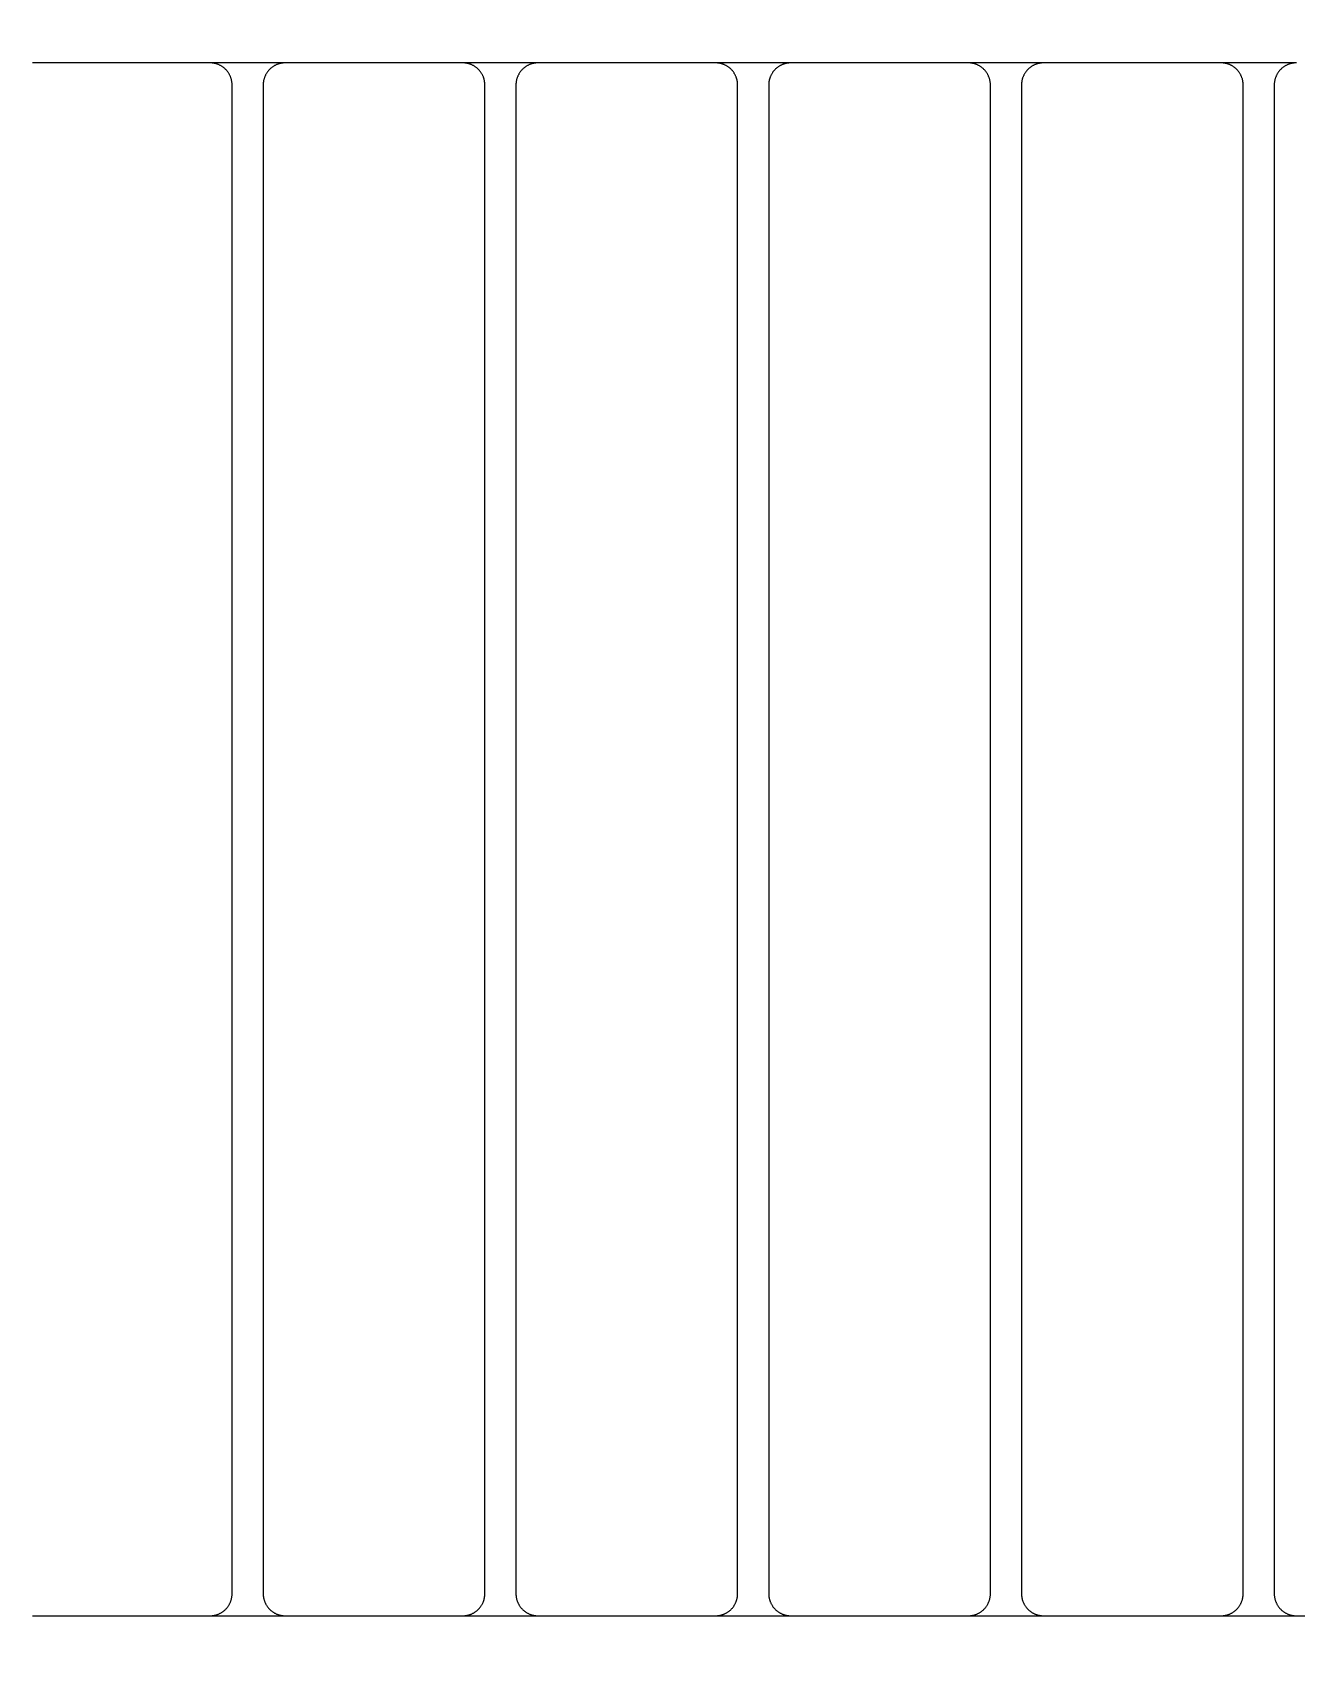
# Model space of a CAD drawing. Header units: millimetres. Extents: x -58335 to 291665, y -66693 to 213307.
# Drawn here: x 157054.6 to 157339.6, y -15512.3 to -15145 of the extents above; entities that cross this region are included whole.
import ezdxf

# ---------------------------------------------------------------- set-up
doc = ezdxf.new("R2010")
doc.units = ezdxf.units.MM
doc.header["$LTSCALE"] = 1000
for name, color, linetype in [('X-SITE$0$-MY-녹지', 254, 'Continuous'), ('X-SITE$0$-MY-시설선', 254, 'Continuous'), ('X-SITE$0$-MY-시설선 wood', 254, 'Continuous')]:
    doc.layers.add(name, color=color, linetype=linetype)
pattern_1 = [(0, (-29382.5, 14650.24), (317.5, 317.5), [158.75, -476.25]), (90, (-29303.13, 14570.87), (-317.5, 317.5), [158.75, -476.25])]

# ---------------------------------------------------------------- blocks, each defined once
blk = doc.blocks.new('X-SITE$0$GPSP-100')
at = {"layer": 'X-SITE$0$-MY-시설선'}
for points in [[(-1299.22, 0), (-1315.78, 0)], [(-1242.22, 0), (-1258.78, 0)], [(-1185.22, 0), (-1201.78, 0)], [(-1128.22, 0), (-1144.78, 0)], [(-1071.22, 0), (-1087.78, 0)], [(-1315.78, -350), (-1299.22, -350)], [(-1258.78, -350), (-1242.22, -350)], [(-1201.78, -350), (-1185.22, -350)], [(-1144.78, -350), (-1128.22, -350)], [(-1087.78, -350), (-1071.22, -350)]]:
    blk.add_lwpolyline(points, dxfattribs=at)
at = {"layer": 'X-SITE$0$-MY-시설선 wood'}
for points in [[(-1316, 0), (-1356, 0)], [(-1311, -5), (-1311, -4.89), (-1311, -4.78), (-1311.01, -4.66), (-1311.02, -4.55), (-1311.03, -4.44), (-1311.05, -4.32), (-1311.06, -4.21), (-1311.08, -4.09), (-1311.11, -3.97), (-1311.13, -3.86), (-1311.16, -3.74), (-1311.19, -3.62), (-1311.23, -3.51), (-1311.27, -3.39), (-1311.31, -3.28), (-1311.35, -3.16), (-1311.4, -3.04), (-1311.45, -2.93), (-1311.5, -2.82), (-1311.56, -2.7), (-1311.62, -2.59), (-1311.68, -2.48), (-1311.75, -2.37), (-1311.82, -2.26), (-1311.89, -2.16), (-1311.96, -2.05), (-1312.04, -1.95), (-1312.12, -1.85), (-1312.2, -1.75), (-1312.29, -1.65), (-1312.37, -1.56), (-1312.46, -1.46), (-1312.56, -1.37), (-1312.65, -1.29), (-1312.75, -1.2), (-1312.85, -1.12), (-1312.95, -1.04), (-1313.05, -0.96), (-1313.16, -0.89), (-1313.26, -0.82), (-1313.37, -0.75), (-1313.48, -0.68), (-1313.59, -0.62), (-1313.7, -0.56), (-1313.82, -0.5), (-1313.93, -0.45), (-1314.04, -0.4), (-1314.16, -0.35), (-1314.28, -0.31), (-1314.39, -0.27), (-1314.51, -0.23), (-1314.62, -0.19), (-1314.74, -0.16), (-1314.86, -0.13), (-1314.97, -0.11), (-1315.09, -0.08), (-1315.21, -0.06), (-1315.32, -0.05), (-1315.44, -0.03), (-1315.55, -0.02), (-1315.66, -0.01), (-1315.78, 0), (-1315.89, 0), (-1316, 0)], [(-1299, 0), (-1299.11, 0), (-1299.22, 0), (-1299.34, -0.01), (-1299.45, -0.02), (-1299.56, -0.03), (-1299.68, -0.05), (-1299.79, -0.06), (-1299.91, -0.08), (-1300.03, -0.11), (-1300.14, -0.13), (-1300.26, -0.16), (-1300.38, -0.19), (-1300.49, -0.23), (-1300.61, -0.27), (-1300.72, -0.31), (-1300.84, -0.35), (-1300.96, -0.4), (-1301.07, -0.45), (-1301.18, -0.5), (-1301.3, -0.56), (-1301.41, -0.62), (-1301.52, -0.68), (-1301.63, -0.75), (-1301.74, -0.82), (-1301.84, -0.89), (-1301.95, -0.96), (-1302.05, -1.04), (-1302.15, -1.12), (-1302.25, -1.2), (-1302.35, -1.29), (-1302.44, -1.37), (-1302.54, -1.46), (-1302.63, -1.56), (-1302.71, -1.65), (-1302.8, -1.75), (-1302.88, -1.85), (-1302.96, -1.95), (-1303.04, -2.05), (-1303.11, -2.16), (-1303.18, -2.26), (-1303.25, -2.37), (-1303.32, -2.48), (-1303.38, -2.59), (-1303.44, -2.7), (-1303.5, -2.82), (-1303.55, -2.93), (-1303.6, -3.04), (-1303.65, -3.16), (-1303.69, -3.28), (-1303.73, -3.39), (-1303.77, -3.51), (-1303.81, -3.62), (-1303.84, -3.74), (-1303.87, -3.86), (-1303.89, -3.97), (-1303.92, -4.09), (-1303.94, -4.21), (-1303.95, -4.32), (-1303.97, -4.44), (-1303.98, -4.55), (-1303.99, -4.66), (-1304, -4.78), (-1304, -4.89), (-1304, -5)], [(-1259, 0), (-1299, 0)], [(-1254, -5), (-1254, -4.89), (-1254, -4.78), (-1254.01, -4.66), (-1254.02, -4.55), (-1254.03, -4.44), (-1254.05, -4.32), (-1254.06, -4.21), (-1254.08, -4.09), (-1254.11, -3.97), (-1254.13, -3.86), (-1254.16, -3.74), (-1254.19, -3.62), (-1254.23, -3.51), (-1254.27, -3.39), (-1254.31, -3.28), (-1254.35, -3.16), (-1254.4, -3.04), (-1254.45, -2.93), (-1254.5, -2.82), (-1254.56, -2.7), (-1254.62, -2.59), (-1254.68, -2.48), (-1254.75, -2.37), (-1254.82, -2.26), (-1254.89, -2.16), (-1254.96, -2.05), (-1255.04, -1.95), (-1255.12, -1.85), (-1255.2, -1.75), (-1255.29, -1.65), (-1255.37, -1.56), (-1255.46, -1.46), (-1255.56, -1.37), (-1255.65, -1.29), (-1255.75, -1.2), (-1255.85, -1.12), (-1255.95, -1.04), (-1256.05, -0.96), (-1256.16, -0.89), (-1256.26, -0.82), (-1256.37, -0.75), (-1256.48, -0.68), (-1256.59, -0.62), (-1256.7, -0.56), (-1256.82, -0.5), (-1256.93, -0.45), (-1257.04, -0.4), (-1257.16, -0.35), (-1257.28, -0.31), (-1257.39, -0.27), (-1257.51, -0.23), (-1257.62, -0.19), (-1257.74, -0.16), (-1257.86, -0.13), (-1257.97, -0.11), (-1258.09, -0.08), (-1258.21, -0.06), (-1258.32, -0.05), (-1258.44, -0.03), (-1258.55, -0.02), (-1258.66, -0.01), (-1258.78, 0), (-1258.89, 0), (-1259, 0)], [(-1242, 0), (-1242.11, 0), (-1242.22, 0), (-1242.34, -0.01), (-1242.45, -0.02), (-1242.56, -0.03), (-1242.68, -0.05), (-1242.79, -0.06), (-1242.91, -0.08), (-1243.03, -0.11), (-1243.14, -0.13), (-1243.26, -0.16), (-1243.38, -0.19), (-1243.49, -0.23), (-1243.61, -0.27), (-1243.72, -0.31), (-1243.84, -0.35), (-1243.96, -0.4), (-1244.07, -0.45), (-1244.18, -0.5), (-1244.3, -0.56), (-1244.41, -0.62), (-1244.52, -0.68), (-1244.63, -0.75), (-1244.74, -0.82), (-1244.84, -0.89), (-1244.95, -0.96), (-1245.05, -1.04), (-1245.15, -1.12), (-1245.25, -1.2), (-1245.35, -1.29), (-1245.44, -1.37), (-1245.54, -1.46), (-1245.63, -1.56), (-1245.71, -1.65), (-1245.8, -1.75), (-1245.88, -1.85), (-1245.96, -1.95), (-1246.04, -2.05), (-1246.11, -2.16), (-1246.18, -2.26), (-1246.25, -2.37), (-1246.32, -2.48), (-1246.38, -2.59), (-1246.44, -2.7), (-1246.5, -2.82), (-1246.55, -2.93), (-1246.6, -3.04), (-1246.65, -3.16), (-1246.69, -3.28), (-1246.73, -3.39), (-1246.77, -3.51), (-1246.81, -3.62), (-1246.84, -3.74), (-1246.87, -3.86), (-1246.89, -3.97), (-1246.92, -4.09), (-1246.94, -4.21), (-1246.95, -4.32), (-1246.97, -4.44), (-1246.98, -4.55), (-1246.99, -4.66), (-1247, -4.78), (-1247, -4.89), (-1247, -5)], [(-1202, 0), (-1242, 0)], [(-1197, -5), (-1197, -4.89), (-1197, -4.78), (-1197.01, -4.66), (-1197.02, -4.55), (-1197.03, -4.44), (-1197.05, -4.32), (-1197.06, -4.21), (-1197.08, -4.09), (-1197.11, -3.97), (-1197.13, -3.86), (-1197.16, -3.74), (-1197.19, -3.62), (-1197.23, -3.51), (-1197.27, -3.39), (-1197.31, -3.28), (-1197.35, -3.16), (-1197.4, -3.04), (-1197.45, -2.93), (-1197.5, -2.82), (-1197.56, -2.7), (-1197.62, -2.59), (-1197.68, -2.48), (-1197.75, -2.37), (-1197.82, -2.26), (-1197.89, -2.16), (-1197.96, -2.05), (-1198.04, -1.95), (-1198.12, -1.85), (-1198.2, -1.75), (-1198.29, -1.65), (-1198.37, -1.56), (-1198.46, -1.46), (-1198.56, -1.37), (-1198.65, -1.29), (-1198.75, -1.2), (-1198.85, -1.12), (-1198.95, -1.04), (-1199.05, -0.96), (-1199.16, -0.89), (-1199.26, -0.82), (-1199.37, -0.75), (-1199.48, -0.68), (-1199.59, -0.62), (-1199.7, -0.56), (-1199.82, -0.5), (-1199.93, -0.45), (-1200.04, -0.4), (-1200.16, -0.35), (-1200.28, -0.31), (-1200.39, -0.27), (-1200.51, -0.23), (-1200.62, -0.19), (-1200.74, -0.16), (-1200.86, -0.13), (-1200.97, -0.11), (-1201.09, -0.08), (-1201.21, -0.06), (-1201.32, -0.05), (-1201.44, -0.03), (-1201.55, -0.02), (-1201.66, -0.01), (-1201.78, 0), (-1201.89, 0), (-1202, 0)], [(-1185, 0), (-1185.11, 0), (-1185.22, 0), (-1185.34, -0.01), (-1185.45, -0.02), (-1185.56, -0.03), (-1185.68, -0.05), (-1185.79, -0.06), (-1185.91, -0.08), (-1186.03, -0.11), (-1186.14, -0.13), (-1186.26, -0.16), (-1186.38, -0.19), (-1186.49, -0.23), (-1186.61, -0.27), (-1186.72, -0.31), (-1186.84, -0.35), (-1186.96, -0.4), (-1187.07, -0.45), (-1187.18, -0.5), (-1187.3, -0.56), (-1187.41, -0.62), (-1187.52, -0.68), (-1187.63, -0.75), (-1187.74, -0.82), (-1187.84, -0.89), (-1187.95, -0.96), (-1188.05, -1.04), (-1188.15, -1.12), (-1188.25, -1.2), (-1188.35, -1.29), (-1188.44, -1.37), (-1188.54, -1.46), (-1188.63, -1.56), (-1188.71, -1.65), (-1188.8, -1.75), (-1188.88, -1.85), (-1188.96, -1.95), (-1189.04, -2.05), (-1189.11, -2.16), (-1189.18, -2.26), (-1189.25, -2.37), (-1189.32, -2.48), (-1189.38, -2.59), (-1189.44, -2.7), (-1189.5, -2.82), (-1189.55, -2.93), (-1189.6, -3.04), (-1189.65, -3.16), (-1189.69, -3.28), (-1189.73, -3.39), (-1189.77, -3.51), (-1189.81, -3.62), (-1189.84, -3.74), (-1189.87, -3.86), (-1189.89, -3.97), (-1189.92, -4.09), (-1189.94, -4.21), (-1189.95, -4.32), (-1189.97, -4.44), (-1189.98, -4.55), (-1189.99, -4.66), (-1190, -4.78), (-1190, -4.89), (-1190, -5)], [(-1145, 0), (-1185, 0)], [(-1140, -5), (-1140, -4.89), (-1140, -4.78), (-1140.01, -4.66), (-1140.02, -4.55), (-1140.03, -4.44), (-1140.05, -4.32), (-1140.06, -4.21), (-1140.08, -4.09), (-1140.11, -3.97), (-1140.13, -3.86), (-1140.16, -3.74), (-1140.19, -3.62), (-1140.23, -3.51), (-1140.27, -3.39), (-1140.31, -3.28), (-1140.35, -3.16), (-1140.4, -3.04), (-1140.45, -2.93), (-1140.5, -2.82), (-1140.56, -2.7), (-1140.62, -2.59), (-1140.68, -2.48), (-1140.75, -2.37), (-1140.82, -2.26), (-1140.89, -2.16), (-1140.96, -2.05), (-1141.04, -1.95), (-1141.12, -1.85), (-1141.2, -1.75), (-1141.29, -1.65), (-1141.37, -1.56), (-1141.46, -1.46), (-1141.56, -1.37), (-1141.65, -1.29), (-1141.75, -1.2), (-1141.85, -1.12), (-1141.95, -1.04), (-1142.05, -0.96), (-1142.16, -0.89), (-1142.26, -0.82), (-1142.37, -0.75), (-1142.48, -0.68), (-1142.59, -0.62), (-1142.7, -0.56), (-1142.82, -0.5), (-1142.93, -0.45), (-1143.04, -0.4), (-1143.16, -0.35), (-1143.28, -0.31), (-1143.39, -0.27), (-1143.51, -0.23), (-1143.62, -0.19), (-1143.74, -0.16), (-1143.86, -0.13), (-1143.97, -0.11), (-1144.09, -0.08), (-1144.21, -0.06), (-1144.32, -0.05), (-1144.44, -0.03), (-1144.55, -0.02), (-1144.66, -0.01), (-1144.78, 0), (-1144.89, 0), (-1145, 0)], [(-1128, 0), (-1128.11, 0), (-1128.22, 0), (-1128.34, -0.01), (-1128.45, -0.02), (-1128.56, -0.03), (-1128.68, -0.05), (-1128.79, -0.06), (-1128.91, -0.08), (-1129.03, -0.11), (-1129.14, -0.13), (-1129.26, -0.16), (-1129.38, -0.19), (-1129.49, -0.23), (-1129.61, -0.27), (-1129.72, -0.31), (-1129.84, -0.35), (-1129.96, -0.4), (-1130.07, -0.45), (-1130.18, -0.5), (-1130.3, -0.56), (-1130.41, -0.62), (-1130.52, -0.68), (-1130.63, -0.75), (-1130.74, -0.82), (-1130.84, -0.89), (-1130.95, -0.96), (-1131.05, -1.04), (-1131.15, -1.12), (-1131.25, -1.2), (-1131.35, -1.29), (-1131.44, -1.37), (-1131.54, -1.46), (-1131.63, -1.56), (-1131.71, -1.65), (-1131.8, -1.75), (-1131.88, -1.85), (-1131.96, -1.95), (-1132.04, -2.05), (-1132.11, -2.16), (-1132.18, -2.26), (-1132.25, -2.37), (-1132.32, -2.48), (-1132.38, -2.59), (-1132.44, -2.7), (-1132.5, -2.82), (-1132.55, -2.93), (-1132.6, -3.04), (-1132.65, -3.16), (-1132.69, -3.28), (-1132.73, -3.39), (-1132.77, -3.51), (-1132.81, -3.62), (-1132.84, -3.74), (-1132.87, -3.86), (-1132.89, -3.97), (-1132.92, -4.09), (-1132.94, -4.21), (-1132.95, -4.32), (-1132.97, -4.44), (-1132.98, -4.55), (-1132.99, -4.66), (-1133, -4.78), (-1133, -4.89), (-1133, -5)], [(-1088, 0), (-1128, 0)], [(-1083, -5), (-1083, -4.89), (-1083, -4.78), (-1083.01, -4.66), (-1083.02, -4.55), (-1083.03, -4.44), (-1083.05, -4.32), (-1083.06, -4.21), (-1083.08, -4.09), (-1083.11, -3.97), (-1083.13, -3.86), (-1083.16, -3.74), (-1083.19, -3.62), (-1083.23, -3.51), (-1083.27, -3.39), (-1083.31, -3.28), (-1083.35, -3.16), (-1083.4, -3.04), (-1083.45, -2.93), (-1083.5, -2.82), (-1083.56, -2.7), (-1083.62, -2.59), (-1083.68, -2.48), (-1083.75, -2.37), (-1083.82, -2.26), (-1083.89, -2.16), (-1083.96, -2.05), (-1084.04, -1.95), (-1084.12, -1.85), (-1084.2, -1.75), (-1084.29, -1.65), (-1084.37, -1.56), (-1084.46, -1.46), (-1084.56, -1.37), (-1084.65, -1.29), (-1084.75, -1.2), (-1084.85, -1.12), (-1084.95, -1.04), (-1085.05, -0.96), (-1085.16, -0.89), (-1085.26, -0.82), (-1085.37, -0.75), (-1085.48, -0.68), (-1085.59, -0.62), (-1085.7, -0.56), (-1085.82, -0.5), (-1085.93, -0.45), (-1086.04, -0.4), (-1086.16, -0.35), (-1086.28, -0.31), (-1086.39, -0.27), (-1086.51, -0.23), (-1086.62, -0.19), (-1086.74, -0.16), (-1086.86, -0.13), (-1086.97, -0.11), (-1087.09, -0.08), (-1087.21, -0.06), (-1087.32, -0.05), (-1087.44, -0.03), (-1087.55, -0.02), (-1087.66, -0.01), (-1087.78, 0), (-1087.89, 0), (-1088, 0)], [(-1071, 0), (-1071.11, 0), (-1071.22, 0), (-1071.34, -0.01), (-1071.45, -0.02), (-1071.56, -0.03), (-1071.68, -0.05), (-1071.79, -0.06), (-1071.91, -0.08), (-1072.03, -0.11), (-1072.14, -0.13), (-1072.26, -0.16), (-1072.38, -0.19), (-1072.49, -0.23), (-1072.61, -0.27), (-1072.72, -0.31), (-1072.84, -0.35), (-1072.96, -0.4), (-1073.07, -0.45), (-1073.18, -0.5), (-1073.3, -0.56), (-1073.41, -0.62), (-1073.52, -0.68), (-1073.63, -0.75), (-1073.74, -0.82), (-1073.84, -0.89), (-1073.95, -0.96), (-1074.05, -1.04), (-1074.15, -1.12), (-1074.25, -1.2), (-1074.35, -1.29), (-1074.44, -1.37), (-1074.54, -1.46), (-1074.63, -1.56), (-1074.71, -1.65), (-1074.8, -1.75), (-1074.88, -1.85), (-1074.96, -1.95), (-1075.04, -2.05), (-1075.11, -2.16), (-1075.18, -2.26), (-1075.25, -2.37), (-1075.32, -2.48), (-1075.38, -2.59), (-1075.44, -2.7), (-1075.5, -2.82), (-1075.55, -2.93), (-1075.6, -3.04), (-1075.65, -3.16), (-1075.69, -3.28), (-1075.73, -3.39), (-1075.77, -3.51), (-1075.81, -3.62), (-1075.84, -3.74), (-1075.87, -3.86), (-1075.89, -3.97), (-1075.92, -4.09), (-1075.94, -4.21), (-1075.95, -4.32), (-1075.97, -4.44), (-1075.98, -4.55), (-1075.99, -4.66), (-1076, -4.78), (-1076, -4.89), (-1076, -5)], [(-1311, -345), (-1311, -5)], [(-1304, -5), (-1304, -345)], [(-1254, -345), (-1254, -5)], [(-1247, -5), (-1247, -345)], [(-1197, -345), (-1197, -5)], [(-1190, -5), (-1190, -345)], [(-1140, -345), (-1140, -5)], [(-1133, -5), (-1133, -345)], [(-1083, -345), (-1083, -5)], [(-1076, -5), (-1076, -345)], [(-1316, -350), (-1315.89, -350), (-1315.78, -350), (-1315.66, -349.99), (-1315.55, -349.98), (-1315.44, -349.97), (-1315.32, -349.95), (-1315.21, -349.94), (-1315.09, -349.92), (-1314.97, -349.89), (-1314.86, -349.87), (-1314.74, -349.84), (-1314.62, -349.81), (-1314.51, -349.77), (-1314.39, -349.73), (-1314.28, -349.69), (-1314.16, -349.65), (-1314.04, -349.6), (-1313.93, -349.55), (-1313.82, -349.5), (-1313.7, -349.44), (-1313.59, -349.38), (-1313.48, -349.32), (-1313.37, -349.25), (-1313.26, -349.18), (-1313.16, -349.11), (-1313.05, -349.04), (-1312.95, -348.96), (-1312.85, -348.88), (-1312.75, -348.8), (-1312.65, -348.71), (-1312.56, -348.63), (-1312.46, -348.54), (-1312.37, -348.44), (-1312.29, -348.35), (-1312.2, -348.25), (-1312.12, -348.15), (-1312.04, -348.05), (-1311.96, -347.95), (-1311.89, -347.84), (-1311.82, -347.74), (-1311.75, -347.63), (-1311.68, -347.52), (-1311.62, -347.41), (-1311.56, -347.3), (-1311.5, -347.18), (-1311.45, -347.07), (-1311.4, -346.96), (-1311.35, -346.84), (-1311.31, -346.72), (-1311.27, -346.61), (-1311.23, -346.49), (-1311.19, -346.38), (-1311.16, -346.26), (-1311.13, -346.14), (-1311.11, -346.03), (-1311.08, -345.91), (-1311.06, -345.79), (-1311.05, -345.68), (-1311.03, -345.56), (-1311.02, -345.45), (-1311.01, -345.34), (-1311, -345.22), (-1311, -345.11), (-1311, -345)], [(-1304, -345), (-1304, -345.11), (-1304, -345.22), (-1303.99, -345.34), (-1303.98, -345.45), (-1303.97, -345.56), (-1303.95, -345.68), (-1303.94, -345.79), (-1303.92, -345.91), (-1303.89, -346.03), (-1303.87, -346.14), (-1303.84, -346.26), (-1303.81, -346.38), (-1303.77, -346.49), (-1303.73, -346.61), (-1303.69, -346.72), (-1303.65, -346.84), (-1303.6, -346.96), (-1303.55, -347.07), (-1303.5, -347.18), (-1303.44, -347.3), (-1303.38, -347.41), (-1303.32, -347.52), (-1303.25, -347.63), (-1303.18, -347.74), (-1303.11, -347.84), (-1303.04, -347.95), (-1302.96, -348.05), (-1302.88, -348.15), (-1302.8, -348.25), (-1302.71, -348.35), (-1302.63, -348.44), (-1302.54, -348.54), (-1302.44, -348.63), (-1302.35, -348.71), (-1302.25, -348.8), (-1302.15, -348.88), (-1302.05, -348.96), (-1301.95, -349.04), (-1301.84, -349.11), (-1301.74, -349.18), (-1301.63, -349.25), (-1301.52, -349.32), (-1301.41, -349.38), (-1301.3, -349.44), (-1301.18, -349.5), (-1301.07, -349.55), (-1300.96, -349.6), (-1300.84, -349.65), (-1300.72, -349.69), (-1300.61, -349.73), (-1300.49, -349.77), (-1300.38, -349.81), (-1300.26, -349.84), (-1300.14, -349.87), (-1300.03, -349.89), (-1299.91, -349.92), (-1299.79, -349.94), (-1299.68, -349.95), (-1299.56, -349.97), (-1299.45, -349.98), (-1299.34, -349.99), (-1299.22, -350), (-1299.11, -350), (-1299, -350)], [(-1259, -350), (-1258.89, -350), (-1258.78, -350), (-1258.66, -349.99), (-1258.55, -349.98), (-1258.44, -349.97), (-1258.32, -349.95), (-1258.21, -349.94), (-1258.09, -349.92), (-1257.97, -349.89), (-1257.86, -349.87), (-1257.74, -349.84), (-1257.62, -349.81), (-1257.51, -349.77), (-1257.39, -349.73), (-1257.28, -349.69), (-1257.16, -349.65), (-1257.04, -349.6), (-1256.93, -349.55), (-1256.82, -349.5), (-1256.7, -349.44), (-1256.59, -349.38), (-1256.48, -349.32), (-1256.37, -349.25), (-1256.26, -349.18), (-1256.16, -349.11), (-1256.05, -349.04), (-1255.95, -348.96), (-1255.85, -348.88), (-1255.75, -348.8), (-1255.65, -348.71), (-1255.56, -348.63), (-1255.46, -348.54), (-1255.37, -348.44), (-1255.29, -348.35), (-1255.2, -348.25), (-1255.12, -348.15), (-1255.04, -348.05), (-1254.96, -347.95), (-1254.89, -347.84), (-1254.82, -347.74), (-1254.75, -347.63), (-1254.68, -347.52), (-1254.62, -347.41), (-1254.56, -347.3), (-1254.5, -347.18), (-1254.45, -347.07), (-1254.4, -346.96), (-1254.35, -346.84), (-1254.31, -346.72), (-1254.27, -346.61), (-1254.23, -346.49), (-1254.19, -346.38), (-1254.16, -346.26), (-1254.13, -346.14), (-1254.11, -346.03), (-1254.08, -345.91), (-1254.06, -345.79), (-1254.05, -345.68), (-1254.03, -345.56), (-1254.02, -345.45), (-1254.01, -345.34), (-1254, -345.22), (-1254, -345.11), (-1254, -345)], [(-1247, -345), (-1247, -345.11), (-1247, -345.22), (-1246.99, -345.34), (-1246.98, -345.45), (-1246.97, -345.56), (-1246.95, -345.68), (-1246.94, -345.79), (-1246.92, -345.91), (-1246.89, -346.03), (-1246.87, -346.14), (-1246.84, -346.26), (-1246.81, -346.38), (-1246.77, -346.49), (-1246.73, -346.61), (-1246.69, -346.72), (-1246.65, -346.84), (-1246.6, -346.96), (-1246.55, -347.07), (-1246.5, -347.18), (-1246.44, -347.3), (-1246.38, -347.41), (-1246.32, -347.52), (-1246.25, -347.63), (-1246.18, -347.74), (-1246.11, -347.84), (-1246.04, -347.95), (-1245.96, -348.05), (-1245.88, -348.15), (-1245.8, -348.25), (-1245.71, -348.35), (-1245.63, -348.44), (-1245.54, -348.54), (-1245.44, -348.63), (-1245.35, -348.71), (-1245.25, -348.8), (-1245.15, -348.88), (-1245.05, -348.96), (-1244.95, -349.04), (-1244.84, -349.11), (-1244.74, -349.18), (-1244.63, -349.25), (-1244.52, -349.32), (-1244.41, -349.38), (-1244.3, -349.44), (-1244.18, -349.5), (-1244.07, -349.55), (-1243.96, -349.6), (-1243.84, -349.65), (-1243.72, -349.69), (-1243.61, -349.73), (-1243.49, -349.77), (-1243.38, -349.81), (-1243.26, -349.84), (-1243.14, -349.87), (-1243.03, -349.89), (-1242.91, -349.92), (-1242.79, -349.94), (-1242.68, -349.95), (-1242.56, -349.97), (-1242.45, -349.98), (-1242.34, -349.99), (-1242.22, -350), (-1242.11, -350), (-1242, -350)], [(-1202, -350), (-1201.89, -350), (-1201.78, -350), (-1201.66, -349.99), (-1201.55, -349.98), (-1201.44, -349.97), (-1201.32, -349.95), (-1201.21, -349.94), (-1201.09, -349.92), (-1200.97, -349.89), (-1200.86, -349.87), (-1200.74, -349.84), (-1200.62, -349.81), (-1200.51, -349.77), (-1200.39, -349.73), (-1200.28, -349.69), (-1200.16, -349.65), (-1200.04, -349.6), (-1199.93, -349.55), (-1199.82, -349.5), (-1199.7, -349.44), (-1199.59, -349.38), (-1199.48, -349.32), (-1199.37, -349.25), (-1199.26, -349.18), (-1199.16, -349.11), (-1199.05, -349.04), (-1198.95, -348.96), (-1198.85, -348.88), (-1198.75, -348.8), (-1198.65, -348.71), (-1198.56, -348.63), (-1198.46, -348.54), (-1198.37, -348.44), (-1198.29, -348.35), (-1198.2, -348.25), (-1198.12, -348.15), (-1198.04, -348.05), (-1197.96, -347.95), (-1197.89, -347.84), (-1197.82, -347.74), (-1197.75, -347.63), (-1197.68, -347.52), (-1197.62, -347.41), (-1197.56, -347.3), (-1197.5, -347.18), (-1197.45, -347.07), (-1197.4, -346.96), (-1197.35, -346.84), (-1197.31, -346.72), (-1197.27, -346.61), (-1197.23, -346.49), (-1197.19, -346.38), (-1197.16, -346.26), (-1197.13, -346.14), (-1197.11, -346.03), (-1197.08, -345.91), (-1197.06, -345.79), (-1197.05, -345.68), (-1197.03, -345.56), (-1197.02, -345.45), (-1197.01, -345.34), (-1197, -345.22), (-1197, -345.11), (-1197, -345)], [(-1190, -345), (-1190, -345.11), (-1190, -345.22), (-1189.99, -345.34), (-1189.98, -345.45), (-1189.97, -345.56), (-1189.95, -345.68), (-1189.94, -345.79), (-1189.92, -345.91), (-1189.89, -346.03), (-1189.87, -346.14), (-1189.84, -346.26), (-1189.81, -346.38), (-1189.77, -346.49), (-1189.73, -346.61), (-1189.69, -346.72), (-1189.65, -346.84), (-1189.6, -346.96), (-1189.55, -347.07), (-1189.5, -347.18), (-1189.44, -347.3), (-1189.38, -347.41), (-1189.32, -347.52), (-1189.25, -347.63), (-1189.18, -347.74), (-1189.11, -347.84), (-1189.04, -347.95), (-1188.96, -348.05), (-1188.88, -348.15), (-1188.8, -348.25), (-1188.71, -348.35), (-1188.63, -348.44), (-1188.54, -348.54), (-1188.44, -348.63), (-1188.35, -348.71), (-1188.25, -348.8), (-1188.15, -348.88), (-1188.05, -348.96), (-1187.95, -349.04), (-1187.84, -349.11), (-1187.74, -349.18), (-1187.63, -349.25), (-1187.52, -349.32), (-1187.41, -349.38), (-1187.3, -349.44), (-1187.18, -349.5), (-1187.07, -349.55), (-1186.96, -349.6), (-1186.84, -349.65), (-1186.72, -349.69), (-1186.61, -349.73), (-1186.49, -349.77), (-1186.38, -349.81), (-1186.26, -349.84), (-1186.14, -349.87), (-1186.03, -349.89), (-1185.91, -349.92), (-1185.79, -349.94), (-1185.68, -349.95), (-1185.56, -349.97), (-1185.45, -349.98), (-1185.34, -349.99), (-1185.22, -350), (-1185.11, -350), (-1185, -350)], [(-1145, -350), (-1144.89, -350), (-1144.78, -350), (-1144.66, -349.99), (-1144.55, -349.98), (-1144.44, -349.97), (-1144.32, -349.95), (-1144.21, -349.94), (-1144.09, -349.92), (-1143.97, -349.89), (-1143.86, -349.87), (-1143.74, -349.84), (-1143.62, -349.81), (-1143.51, -349.77), (-1143.39, -349.73), (-1143.28, -349.69), (-1143.16, -349.65), (-1143.04, -349.6), (-1142.93, -349.55), (-1142.82, -349.5), (-1142.7, -349.44), (-1142.59, -349.38), (-1142.48, -349.32), (-1142.37, -349.25), (-1142.26, -349.18), (-1142.16, -349.11), (-1142.05, -349.04), (-1141.95, -348.96), (-1141.85, -348.88), (-1141.75, -348.8), (-1141.65, -348.71), (-1141.56, -348.63), (-1141.46, -348.54), (-1141.37, -348.44), (-1141.29, -348.35), (-1141.2, -348.25), (-1141.12, -348.15), (-1141.04, -348.05), (-1140.96, -347.95), (-1140.89, -347.84), (-1140.82, -347.74), (-1140.75, -347.63), (-1140.68, -347.52), (-1140.62, -347.41), (-1140.56, -347.3), (-1140.5, -347.18), (-1140.45, -347.07), (-1140.4, -346.96), (-1140.35, -346.84), (-1140.31, -346.72), (-1140.27, -346.61), (-1140.23, -346.49), (-1140.19, -346.38), (-1140.16, -346.26), (-1140.13, -346.14), (-1140.11, -346.03), (-1140.08, -345.91), (-1140.06, -345.79), (-1140.05, -345.68), (-1140.03, -345.56), (-1140.02, -345.45), (-1140.01, -345.34), (-1140, -345.22), (-1140, -345.11), (-1140, -345)], [(-1133, -345), (-1133, -345.11), (-1133, -345.22), (-1132.99, -345.34), (-1132.98, -345.45), (-1132.97, -345.56), (-1132.95, -345.68), (-1132.94, -345.79), (-1132.92, -345.91), (-1132.89, -346.03), (-1132.87, -346.14), (-1132.84, -346.26), (-1132.81, -346.38), (-1132.77, -346.49), (-1132.73, -346.61), (-1132.69, -346.72), (-1132.65, -346.84), (-1132.6, -346.96), (-1132.55, -347.07), (-1132.5, -347.18), (-1132.44, -347.3), (-1132.38, -347.41), (-1132.32, -347.52), (-1132.25, -347.63), (-1132.18, -347.74), (-1132.11, -347.84), (-1132.04, -347.95), (-1131.96, -348.05), (-1131.88, -348.15), (-1131.8, -348.25), (-1131.71, -348.35), (-1131.63, -348.44), (-1131.54, -348.54), (-1131.44, -348.63), (-1131.35, -348.71), (-1131.25, -348.8), (-1131.15, -348.88), (-1131.05, -348.96), (-1130.95, -349.04), (-1130.84, -349.11), (-1130.74, -349.18), (-1130.63, -349.25), (-1130.52, -349.32), (-1130.41, -349.38), (-1130.3, -349.44), (-1130.18, -349.5), (-1130.07, -349.55), (-1129.96, -349.6), (-1129.84, -349.65), (-1129.72, -349.69), (-1129.61, -349.73), (-1129.49, -349.77), (-1129.38, -349.81), (-1129.26, -349.84), (-1129.14, -349.87), (-1129.03, -349.89), (-1128.91, -349.92), (-1128.79, -349.94), (-1128.68, -349.95), (-1128.56, -349.97), (-1128.45, -349.98), (-1128.34, -349.99), (-1128.22, -350), (-1128.11, -350), (-1128, -350)], [(-1088, -350), (-1087.89, -350), (-1087.78, -350), (-1087.66, -349.99), (-1087.55, -349.98), (-1087.44, -349.97), (-1087.32, -349.95), (-1087.21, -349.94), (-1087.09, -349.92), (-1086.97, -349.89), (-1086.86, -349.87), (-1086.74, -349.84), (-1086.62, -349.81), (-1086.51, -349.77), (-1086.39, -349.73), (-1086.28, -349.69), (-1086.16, -349.65), (-1086.04, -349.6), (-1085.93, -349.55), (-1085.82, -349.5), (-1085.7, -349.44), (-1085.59, -349.38), (-1085.48, -349.32), (-1085.37, -349.25), (-1085.26, -349.18), (-1085.16, -349.11), (-1085.05, -349.04), (-1084.95, -348.96), (-1084.85, -348.88), (-1084.75, -348.8), (-1084.65, -348.71), (-1084.56, -348.63), (-1084.46, -348.54), (-1084.37, -348.44), (-1084.29, -348.35), (-1084.2, -348.25), (-1084.12, -348.15), (-1084.04, -348.05), (-1083.96, -347.95), (-1083.89, -347.84), (-1083.82, -347.74), (-1083.75, -347.63), (-1083.68, -347.52), (-1083.62, -347.41), (-1083.56, -347.3), (-1083.5, -347.18), (-1083.45, -347.07), (-1083.4, -346.96), (-1083.35, -346.84), (-1083.31, -346.72), (-1083.27, -346.61), (-1083.23, -346.49), (-1083.19, -346.38), (-1083.16, -346.26), (-1083.13, -346.14), (-1083.11, -346.03), (-1083.08, -345.91), (-1083.06, -345.79), (-1083.05, -345.68), (-1083.03, -345.56), (-1083.02, -345.45), (-1083.01, -345.34), (-1083, -345.22), (-1083, -345.11), (-1083, -345)], [(-1076, -345), (-1076, -345.11), (-1076, -345.22), (-1075.99, -345.34), (-1075.98, -345.45), (-1075.97, -345.56), (-1075.95, -345.68), (-1075.94, -345.79), (-1075.92, -345.91), (-1075.89, -346.03), (-1075.87, -346.14), (-1075.84, -346.26), (-1075.81, -346.38), (-1075.77, -346.49), (-1075.73, -346.61), (-1075.69, -346.72), (-1075.65, -346.84), (-1075.6, -346.96), (-1075.55, -347.07), (-1075.5, -347.18), (-1075.44, -347.3), (-1075.38, -347.41), (-1075.32, -347.52), (-1075.25, -347.63), (-1075.18, -347.74), (-1075.11, -347.84), (-1075.04, -347.95), (-1074.96, -348.05), (-1074.88, -348.15), (-1074.8, -348.25), (-1074.71, -348.35), (-1074.63, -348.44), (-1074.54, -348.54), (-1074.44, -348.63), (-1074.35, -348.71), (-1074.25, -348.8), (-1074.15, -348.88), (-1074.05, -348.96), (-1073.95, -349.04), (-1073.84, -349.11), (-1073.74, -349.18), (-1073.63, -349.25), (-1073.52, -349.32), (-1073.41, -349.38), (-1073.3, -349.44), (-1073.18, -349.5), (-1073.07, -349.55), (-1072.96, -349.6), (-1072.84, -349.65), (-1072.72, -349.69), (-1072.61, -349.73), (-1072.49, -349.77), (-1072.38, -349.81), (-1072.26, -349.84), (-1072.14, -349.87), (-1072.03, -349.89), (-1071.91, -349.92), (-1071.79, -349.94), (-1071.68, -349.95), (-1071.56, -349.97), (-1071.45, -349.98), (-1071.34, -349.99), (-1071.22, -350), (-1071.11, -350), (-1071, -350)], [(-1356, -350), (-1316, -350)], [(-1299, -350), (-1259, -350)], [(-1242, -350), (-1202, -350)], [(-1185, -350), (-1145, -350)], [(-1128, -350), (-1088, -350)], [(-1071, -350), (-1031, -350)]]:
    blk.add_lwpolyline(points, dxfattribs=at)
blk = doc.blocks.new('X-SITE$0$240910_L-1F')
at = {"layer": 'X-SITE$0$-MY-녹지'}
h = blk.add_hatch(dxfattribs=at)
h.set_pattern_fill('CROSS', color=256, scale=50, style=2)
h.set_pattern_definition(pattern_1)
edge = h.paths.add_edge_path()
edge.add_line((167850, -2045.25), (167850, 3516.56))
edge.add_arc((169000, 3516.56), 1150, 135, 180, ccw=False)
edge.add_line((168186.83, 4329.73), (170751.04, 6893.95))
edge.add_arc((170150, 7494.99), 850, 315, 360)
edge.add_line((171000, 7494.99), (171000, 10430.77))
edge.add_arc((170650, 10430.77), 350, 0, 90)
edge.add_line((170650, 10780.77), (169000, 10780.77))
edge.add_line((169000, 10780.77), (169000, 15580.77))
edge.add_line((169000, 15580.77), (171150, 15580.77))
edge.add_arc((171150, 15930.77), 350, 270, 360)
edge.add_line((171500, 15930.77), (171500, 18665.51))
edge.add_line((171500, 18665.51), (172500, 19665.51))
edge.add_line((172500, 19665.51), (172500, 33574.84))
edge.add_arc((171500, 32018.4), 1850, 57.27956, 90)
edge.add_line((171500, 33868.4), (163650, 33868.4))
edge.add_line((163650, 33868.4), (163650, -2251.6))
edge.add_line((163650, -2251.6), (118350, -2251.6))
edge.add_line((118350, -2251.6), (118350, 24610.81))
edge.add_arc((118000, 24610.81), 350, 0, 134.5656)
edge.add_line((117754.4, 24860.17), (112674.6, 19856.82))
edge.add_arc((113271.07, 19251.24), 850, 134.56562, 180)
edge.add_line((112421.07, 19251.24), (112421.07, -3601.59))
edge.add_arc((113271.07, -3601.59), 850, 180, 270)
edge.add_line((113271.07, -4451.59), (115271.08, -4451.59))
edge.add_line((115271.08, -4451.59), (117627.53, -6101.59))
edge.add_line((117627.53, -6101.59), (164145.73, -6101.6))
edge.add_line((164145.73, -6101.6), (167601.04, -2646.29))
edge.add_arc((167000, -2045.25), 850, 314.99999, 360)
h = blk.add_hatch(dxfattribs=at)
h.set_pattern_fill('CROSS', color=256, scale=50, style=2)
h.set_pattern_definition(pattern_1)
edge = h.paths.add_edge_path()
edge.add_line((167850, -2045.25), (167850, 3516.56))
edge.add_arc((169000, 3516.56), 1150, 135, 180, ccw=False)
edge.add_line((168186.83, 4329.73), (170751.04, 6893.95))
edge.add_arc((170150, 7494.99), 850, 315, 360)
edge.add_line((171000, 7494.99), (171000, 10430.77))
edge.add_arc((170650, 10430.77), 350, 0, 90)
edge.add_line((170650, 10780.77), (169000, 10780.77))
edge.add_line((169000, 10780.77), (169000, 15580.77))
edge.add_line((169000, 15580.77), (171150, 15580.77))
edge.add_arc((171150, 15930.77), 350, 270, 360)
edge.add_line((171500, 15930.77), (171500, 18665.51))
edge.add_line((171500, 18665.51), (172500, 19665.51))
edge.add_line((172500, 19665.51), (172500, 33574.84))
edge.add_arc((171500, 32018.4), 1850, 57.27956, 90)
edge.add_line((171500, 33868.4), (163650, 33868.4))
edge.add_line((163650, 33868.4), (163650, -2251.6))
edge.add_line((163650, -2251.6), (118350, -2251.6))
edge.add_line((118350, -2251.6), (118350, 24610.81))
edge.add_arc((118000, 24610.81), 350, 0, 134.5656)
edge.add_line((117754.4, 24860.17), (112674.6, 19856.82))
edge.add_arc((113271.07, 19251.24), 850, 134.56562, 180)
edge.add_line((112421.07, 19251.24), (112421.07, -3601.59))
edge.add_arc((113271.07, -3601.59), 850, 180, 270)
edge.add_line((113271.07, -4451.59), (115271.08, -4451.59))
edge.add_line((115271.08, -4451.59), (117627.53, -6101.59))
edge.add_line((117627.53, -6101.59), (164145.73, -6101.6))
edge.add_line((164145.73, -6101.6), (167601.04, -2646.29))
edge.add_arc((167000, -2045.25), 850, 314.99999, 360)
at = {"layer": 'X-SITE$0$-MY-시설선'}
blk.add_blockref('X-SITE$0$GPSP-100', (129028.1, -501.6), dxfattribs=at)
blk.add_blockref('X-SITE$0$GPSP-100', (129028.1, -501.6), dxfattribs=at)

msp = doc.modelspace()

# ---------------------------------------------------------------- block references
msp.add_blockref('X-SITE$0$240910_L-1F', (29382.5, -14650.24))

doc.saveas('drawing.dxf')
